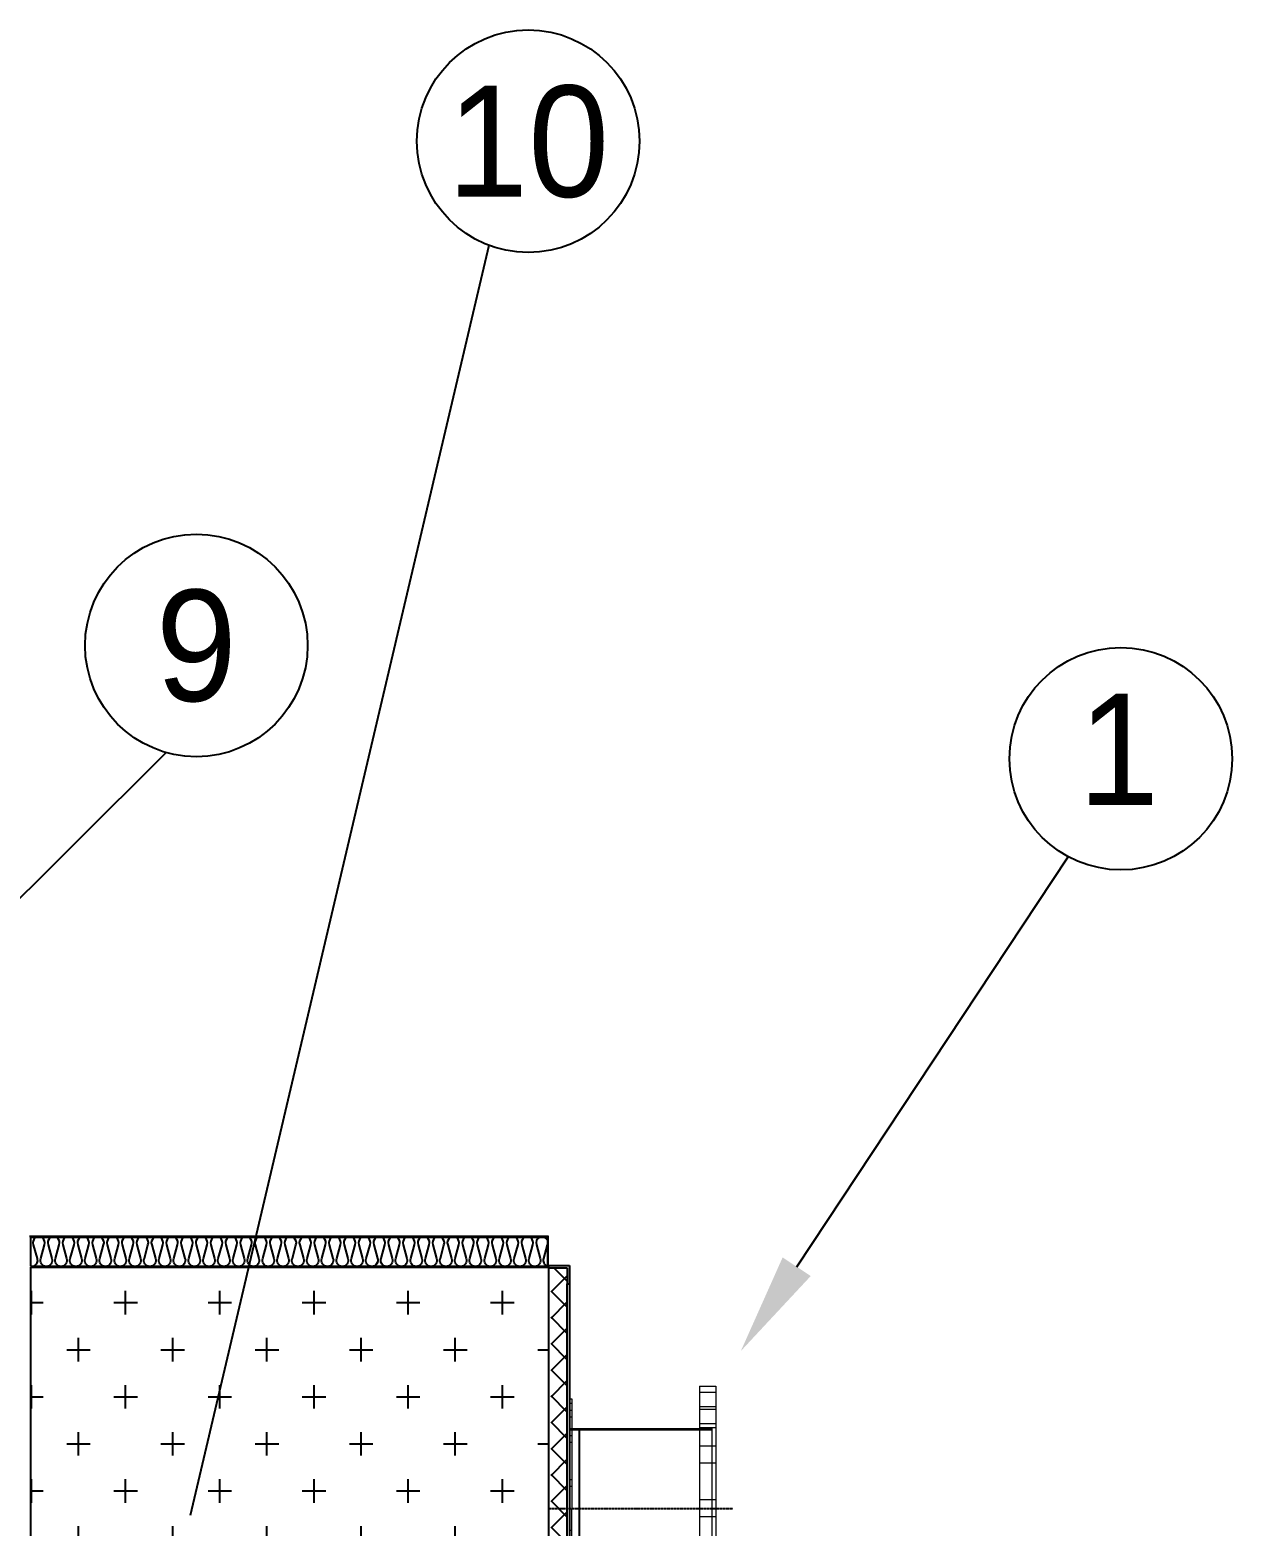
# Model space of a CAD drawing. Header units: millimetres. Extents: x 2280 to 31687, y 1787 to 22582.
# Drawn here: x 18020 to 19641, y 11329 to 13346 of the extents above; entities that cross this region are included whole.
import ezdxf
from ezdxf.enums import TextEntityAlignment as Align

# ---------------------------------------------------------------- set-up
doc = ezdxf.new("R2010")
doc.units = ezdxf.units.MM
doc.linetypes.add('CENTER', pattern=[2, 1.25, -0.25, 0.25, -0.25])
for name, color, linetype in [('center', 1, 'CENTER'), ('SMS', 220, 'Continuous'), ('냉각탑_dim', 1, 'Continuous'), ('냉각탑_text', 3, 'Continuous'), ('냉각탑_찬넬방진', 1, 'Continuous')]:
    doc.layers.add(name, color=color, linetype=linetype)
doc.styles.add('돋움', font='Dotum.ttf')

# ---------------------------------------------------------------- blocks, each defined once
blk = doc.blocks.new('A$C4226346C')
at = {"color": 7, "lineweight": 15}
for p, q in [((23.3, 330), (23.3, 165)), ((45.3, 330), (23.3, 330)), ((45.3, 330), (45.3, 165)), ((23.3, 321.5), (45.3, 321.5)), ((217.1, 312.7), (217.1, 165)), ((220.3, 312.7), (217.1, 312.7)), ((220.3, 312.7), (217.1, 312.7)), ((220.3, 307), (217.1, 307)), ((220.3, 312.7), (220.3, 165)), ((23.3, 302.1), (45.3, 302.1)), ((23.3, 302.1), (45.3, 302.1)), ((23.3, 298.5), (45.3, 298.5)), ((217.1, 297), (220.3, 297)), ((217.1, 297), (220.3, 297)), ((217.1, 288), (220.3, 288)), ((217.1, 288), (220.3, 288)), ((23.3, 279.1), (45.3, 279.1)), ((23.3, 279.1), (45.3, 279.1)), ((45.3, 274), (23.3, 274)), ((28.3, 273), (28.3, 165)), ((45.3, 273), (28.3, 273)), ((220.3, 271), (28.3, 271)), ((217.1, 273), (45.3, 273)), ((220.3, 273), (217.1, 273)), ((220.3, 273), (217.1, 273)), ((217.1, 262.8), (220.3, 262.8)), ((217.1, 262.8), (220.3, 262.8)), ((220.3, 165), (220.3, 273)), ((23.3, 249), (45.3, 249)), ((23.3, 249), (45.3, 249)), ((217.1, 253.8), (220.3, 253.8)), ((217.1, 253.8), (220.3, 253.8)), ((23.3, 226), (45.3, 226)), ((23.3, 226), (45.3, 226)), ((217.1, 203.7), (220.3, 203.7)), ((217.1, 203.7), (220.3, 203.7)), ((217.1, 194.7), (220.3, 194.7)), ((217.1, 194.7), (220.3, 194.7)), ((23.3, 176.5), (45.3, 176.5)), ((23.3, 176.5), (45.3, 176.5)), ((23.3, 165), (23.3, 0)), ((28.3, 165), (28.3, 57)), ((28.3, 165), (28.3, 59)), ((45.3, 165), (45.3, 0)), ((217.1, 17.3), (217.1, 165)), ((220.3, 17.3), (220.3, 165)), ((220.3, 57), (220.3, 165)), ((220.3, 59), (220.3, 165)), ((23.3, 153.5), (45.3, 153.5)), ((23.3, 153.5), (45.3, 153.5)), ((217.1, 135.3), (220.3, 135.3)), ((217.1, 135.3), (220.3, 135.3)), ((217.1, 126.3), (220.3, 126.3)), ((217.1, 126.3), (220.3, 126.3)), ((23.3, 104), (45.3, 104)), ((23.3, 104), (45.3, 104)), ((23.3, 81), (45.3, 81)), ((23.3, 81), (45.3, 81)), ((217.1, 76.2), (220.3, 76.2)), ((217.1, 76.2), (220.3, 76.2)), ((217.1, 67.2), (220.3, 67.2)), ((217.1, 67.2), (220.3, 67.2)), ((45.3, 56), (23.3, 56)), ((23.3, 50.9), (45.3, 50.9)), ((23.3, 50.9), (45.3, 50.9)), ((220.3, 59), (28.3, 59)), ((45.3, 57), (28.3, 57)), ((217.1, 57), (45.3, 57)), ((220.3, 57), (217.1, 57)), ((220.3, 57), (217.1, 57)), ((217.1, 42), (220.3, 42)), ((217.1, 42), (220.3, 42)), ((23.3, 31.5), (45.3, 31.5)), ((23.3, 27.9), (45.3, 27.9)), ((23.3, 27.9), (45.3, 27.9)), ((217.1, 33), (220.3, 33)), ((217.1, 33), (220.3, 33)), ((220.3, 23), (217.1, 23)), ((23.3, 8.5), (45.3, 8.5)), ((220.3, 17.3), (217.1, 17.3)), ((220.3, 17.3), (217.1, 17.3)), ((45.3, 0), (23.3, 0))]:
    blk.add_line(p, q, dxfattribs=at)
at = {"layer": 'center'}
blk.add_line((249.8, 165), (0, 165), dxfattribs=at)
blk = doc.blocks.new('1')
h = blk.add_hatch()
h.set_pattern_fill('CROSS', color=5, scale=10)
h.set_pattern_definition([(0, (-665190.03, 22615.637), (63.5, 63.5), [31.75, -95.25]), (90, (-665174.16, 22599.76), (-63.5, 63.5), [31.75, -95.25])])
h.paths.add_polyline_path([(18719.7, 11677.8), (18021.3, 11677.8), (18021.3, 8519.8), (18719.7, 8519.8)])
at = {"ltscale": 500}
for p, q in [((18019.7, 11719.8), (18719.7, 11719.8)), ((18021.3, 11718.2), (18718.1, 11718.2))]:
    blk.add_line(p, q, dxfattribs=at)
for p, q in [((18021.3, 11718.2), (18021.3, 11679.4)), ((18021.3, 11718.2), (18021.3, 11679.4)), ((18718.1, 11718.2), (18718.1, 11679.4)), ((18021.3, 11679.4), (18719.7, 11679.4)), ((18021.3, 11677.8), (18021.3, 8521.4)), ((18021.3, 11677.8), (18719.7, 11677.8)), ((18021.3, 11677.8), (18021.3, 8519.8)), ((18719.7, 11679.4), (18719.7, 8542.7))]:
    blk.add_line(p, q)
at = {"lineweight": 5}
blk.add_line((18719.7, 11679.4), (18719.7, 11719.8), dxfattribs=at)
at = {"color": 251, "ltscale": 500}
for p, q in [((18719.7, 11680.3), (18722.9, 11680.3)), ((18719.7, 11677.1), (18722.9, 11677.1)), ((18722.9, 11680.3), (18747.9, 11680.3)), ((18722.9, 11677.1), (18744.7, 11677.1)), ((18744.7, 11677.1), (18744.7, 11655.3)), ((18747.9, 11680.3), (18747.9, 11655.3)), ((18744.7, 11655.3), (18747.9, 11655.3)), ((18744.7, 8519.8), (18744.7, 11655.3)), ((18747.9, 11655.3), (18747.9, 8542.7))]:
    blk.add_line(p, q, dxfattribs=at)
at = {"layer": 'SMS', "color": 5, "elevation": 0}
for points in [[(18498.6, 11679.4, -0.420076), (18493.9, 11689.8), (18498.8, 11708.1, 1.449198), (18483.9, 11708.1), (18488.8, 11689.8, -0.524856), (18481.4, 11679, -0.524856), (18473.9, 11689.8), (18478.9, 11708.1, 1.449198), (18463.9, 11708.1), (18468.9, 11689.8, -0.524856), (18461.4, 11679, -0.524856), (18454, 11689.8), (18458.9, 11708.1, 1.449198), (18444, 11708.1), (18448.9, 11689.8, -0.524856), (18441.5, 11679, -0.524856), (18434, 11689.8), (18439, 11708.1, 1.449198), (18424, 11708.1), (18429, 11689.8, -0.524856), (18421.5, 11679, -0.524856), (18414.1, 11689.8), (18419, 11708.1, 1.449198), (18404.1, 11708.1), (18409, 11689.8, -0.524856), (18401.6, 11679, -0.524856), (18394.1, 11689.8), (18399.1, 11708.1, 1.449198), (18384.1, 11708.1), (18389.1, 11689.8, -0.524856), (18381.6, 11679, -0.524856), (18374.2, 11689.8), (18379.1, 11708.1, 1.449198), (18364.2, 11708.1), (18369.1, 11689.8, -0.524856), (18361.7, 11679, -0.524856), (18354.2, 11689.8), (18359.2, 11708.1, 1.449198), (18344.2, 11708.1), (18349.2, 11689.8, -0.524856), (18341.7, 11679, -0.524856), (18334.3, 11689.8), (18339.2, 11708.1, 1.449198), (18324.3, 11708.1), (18329.2, 11689.8, -0.524856), (18321.8, 11679, -0.524856), (18314.3, 11689.8), (18319.3, 11708.1, 1.449198), (18304.3, 11708.1), (18309.3, 11689.8, -0.524856), (18301.8, 11679, -0.524856), (18294.4, 11689.8), (18299.3, 11708.1, 1.449198), (18284.4, 11708.1), (18289.3, 11689.8, -0.524856), (18281.9, 11679, -0.524856), (18274.4, 11689.8), (18279.4, 11708.1, 1.449198), (18264.4, 11708.1), (18269.4, 11689.8, -0.524856), (18261.9, 11679, -0.524856), (18254.5, 11689.8), (18259.4, 11708.1, 1.449198), (18244.5, 11708.1), (18249.4, 11689.8, -0.524856), (18242, 11679, -0.524856), (18234.5, 11689.8), (18239.5, 11708.1, 1.449198), (18224.5, 11708.1), (18229.5, 11689.8, -0.524856), (18222, 11679, -0.524856), (18214.6, 11689.8), (18219.5, 11708.1, 1.449198), (18204.6, 11708.1), (18209.5, 11689.8, -0.524856), (18202.1, 11679, -0.524856), (18194.6, 11689.8), (18199.6, 11708.1, 1.449198), (18184.6, 11708.1), (18189.6, 11689.8, -0.524856), (18182.1, 11679, -0.524856), (18174.7, 11689.8), (18179.6, 11708.1, 1.449198), (18164.7, 11708.1), (18169.6, 11689.8, -0.524856), (18162.2, 11679, -0.524856), (18154.7, 11689.8), (18159.7, 11708.1, 1.449198), (18144.7, 11708.1), (18149.7, 11689.8, -0.524856), (18142.2, 11679, -0.524856), (18134.8, 11689.8), (18139.7, 11708.1, 1.449198), (18124.8, 11708.1), (18129.7, 11689.8, -0.524856), (18122.3, 11679, -0.524856), (18114.8, 11689.8), (18119.8, 11708.1, 1.449198), (18104.8, 11708.1), (18109.8, 11689.8, -0.524856), (18102.3, 11679, -0.524856), (18094.9, 11689.8), (18099.8, 11708.1, 1.449198), (18084.9, 11708.1), (18089.8, 11689.8, -0.524856), (18082.4, 11679, -0.524856), (18074.9, 11689.8), (18079.9, 11708.1, 1.449198), (18064.9, 11708.1), (18069.9, 11689.8, -0.524856), (18062.4, 11679, -0.524856), (18055, 11689.8), (18059.9, 11708.1, 1.449198), (18045, 11708.1), (18049.9, 11689.8, -0.524856), (18042.5, 11679, -0.524856), (18035, 11689.8), (18040, 11708.1, 1.449198), (18025, 11708.1), (18030, 11689.8, -0.420076), (18025.2, 11679.4, -0.420076)], [(18718.1, 11714.2, 0.968257), (18703.3, 11708.1), (18708.3, 11689.8, -0.524856), (18700.8, 11679, -0.524856), (18693.4, 11689.8), (18698.3, 11708.1, 1.449198), (18683.4, 11708.1), (18688.3, 11689.8, -0.524856), (18680.9, 11679, -0.524856), (18673.4, 11689.8), (18678.4, 11708.1, 1.449198), (18663.4, 11708.1), (18668.4, 11689.8, -0.524856), (18660.9, 11679, -0.524856), (18653.5, 11689.8), (18658.4, 11708.1, 1.449198), (18643.5, 11708.1), (18648.4, 11689.8, -0.524856), (18641, 11679, -0.524856), (18633.5, 11689.8), (18638.5, 11708.1, 1.449198), (18623.5, 11708.1), (18628.5, 11689.8, -0.524856), (18621, 11679, -0.524856), (18613.6, 11689.8), (18618.5, 11708.1, 1.449198), (18603.6, 11708.1), (18608.5, 11689.8, -0.524856), (18601.1, 11679, -0.524856), (18593.6, 11689.8), (18598.6, 11708.1, 1.449198), (18583.6, 11708.1), (18588.6, 11689.8, -0.524856), (18581.1, 11679, -0.524856), (18573.7, 11689.8), (18578.6, 11708.1, 1.449198), (18563.7, 11708.1), (18568.6, 11689.8, -0.524856), (18561.2, 11679, -0.524856), (18553.7, 11689.8), (18558.7, 11708.1, 1.449198), (18543.7, 11708.1), (18548.7, 11689.8, -0.524856), (18541.2, 11679, -0.524856), (18533.8, 11689.8), (18538.7, 11708.1, 1.449198), (18523.8, 11708.1), (18528.7, 11689.8, -0.524856), (18521.3, 11679, -0.524856), (18513.8, 11689.8), (18518.8, 11708.1, 1.449198), (18503.8, 11708.1), (18508.8, 11689.8, -0.524856), (18501.3, 11679, -0.524856), (18493.9, 11689.8), (18498.8, 11708.1, 1.449198), (18483.9, 11708.1), (18488.8, 11689.8, -0.420076), (18484.1, 11679.4)], [(18718.1, 11679.4, -0.420076), (18713.3, 11689.8), (18718.3, 11708.1)]]:
    blk.add_lwpolyline(points, format="xyb", dxfattribs=at)
at = {"layer": '냉각탑_찬넬방진', "ltscale": 30}
blk.add_line((18761.4, 11244.6), (18761.4, 11460.6), dxfattribs=at)
at = {"xscale": -1}
blk.add_blockref('A$C4226346C', (18968.2, 11187.6), dxfattribs=at)

msp = doc.modelspace()

# ---------------------------------------------------------------- hatches: boundary and pattern name
at = {"ltscale": 500}
h = msp.add_hatch(dxfattribs=at)
h.set_pattern_fill('ANSI37', color=251, scale=200)
h.set_pattern_definition([(45, (-12654.447, -4388.512), (-17.67767, 17.67767), []), (135, (-12654.447, -4388.512), (-17.67767, -17.67767), [])])
h.paths.add_polyline_path([(18744.7, 11055.3), (18744.7, 11677.1), (18722.9, 11677.1), (18722.9, 8519.8), (18744.7, 8519.8), (18744.7, 8184.3)])

# ---------------------------------------------------------------- linework, layer by layer
at = {"layer": '냉각탑_dim', "linetype": 'ByBlock', "lineweight": -2}
msp.add_lwpolyline([(18237, 11343.5), (18639.5, 13055.8)], dxfattribs=at)
at = {"layer": '냉각탑_dim', "linetype": 'ByBlock', "lineweight": -2, "elevation": 0}
for points in [[(17585.3, 11755.6), (18204, 12371.9)], [(19054.1, 11678.6), (19420.1, 12231.4)]]:
    msp.add_lwpolyline(points, dxfattribs=at)
at = {"layer": '냉각탑_dim', "linetype": 'ByBlock', "lineweight": -2}
for centre in [(18692.2, 13196.2), (18244.8, 12516.3), (19491, 12363.6)]:
    msp.add_circle(centre, 150, dxfattribs=at)
at = {"layer": '냉각탑_dim'}
msp.add_solid([(19035.1, 11691.1), (18978.8, 11564.9), (19073, 11666)], dxfattribs=at)

# ---------------------------------------------------------------- block references
msp.add_blockref('1', (0, 0))

# ---------------------------------------------------------------- texts
at = {"layer": '냉각탑_text', "style": '돋움'}
for s, p in [('10', (18692.2, 13196.2)), ('9', (18244.8, 12516.3)), ('1', (19488.2, 12376.2))]:
    msp.add_text(s, height=150, dxfattribs=at).set_placement(p, align=Align.MIDDLE_CENTER)

doc.saveas('drawing.dxf')
